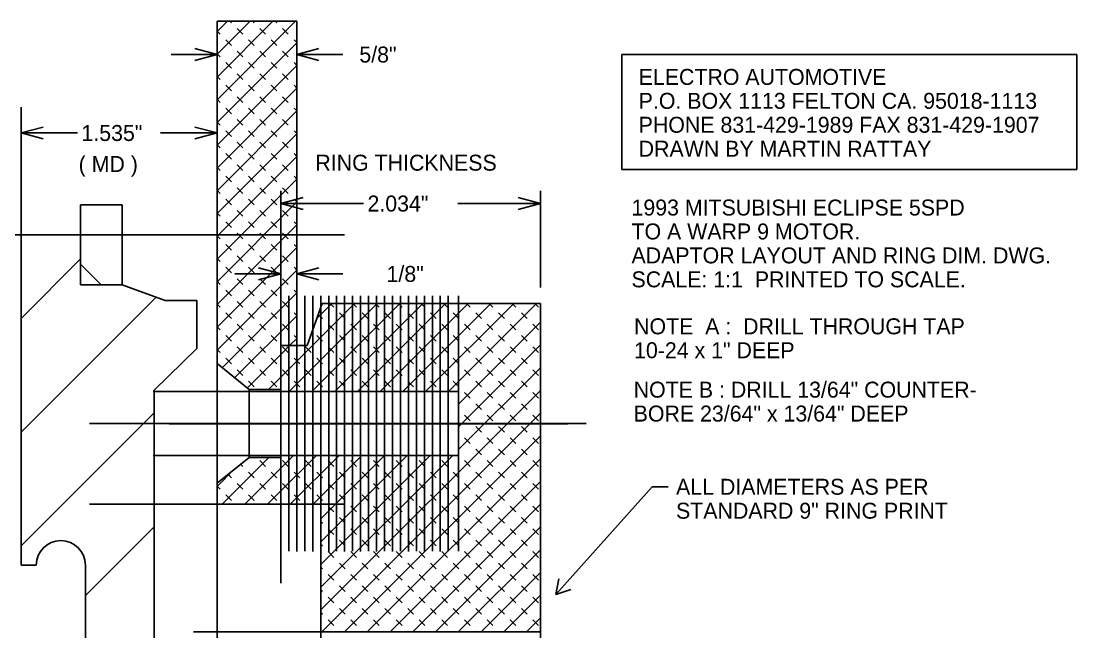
# Model space of a CAD drawing. Extents: x -8.4 to 8.6, y -6.3 to 6.8.
# Drawn here: x 0 to 8.27, y 2 to 6.78 of the extents above; entities that cross this region are included whole.
import ezdxf

# ---------------------------------------------------------------- set-up
doc = ezdxf.new("R2010")
doc.units = 0
doc.header["$PDMODE"] = 2
doc.header["$PDSIZE"] = -2
doc.linetypes.add('GC___6', pattern=[0.5, 0.3, -0.075, 0.05, -0.075])
for name, color, linetype in [('DIMENSIONS', 7, 'CONTINUOUS'), ('FLYWHEEL', 7, 'CONTINUOUS'), ('LAYOUT_AND_RING_DIM', 7, 'CONTINUOUS'), ('NOTES', 7, 'CONTINUOUS'), ('PLATE', 7, 'CONTINUOUS'), ('RING', 7, 'CONTINUOUS'), ('WARP_9', 7, 'CONTINUOUS')]:
    doc.layers.add(name, color=color, linetype=linetype)
doc.styles.add('ENGINEER', font='ENGINEER.SHX', dxfattribs={"height": 0.2})

# ---------------------------------------------------------------- blocks, each defined once
blk = doc.blocks.new('*X7')
at = {"layer": 'PLATE', "color": 133, "linetype": 'CONTINUOUS'}
for p, q in [((1.535, 6.7025), (1.6165, 6.784)), ((1.535, 6.5243), (1.7947, 6.784)), ((1.535, 6.3462), (1.9728, 6.784)), ((1.535, 6.168), (2.151, 6.784)), ((1.6355, 6.784), (1.6483, 6.7713)), ((1.8137, 6.784), (1.8265, 6.7713)), ((1.9919, 6.784), (2.0046, 6.7713)), ((1.535, 6.7063), (1.5592, 6.6822)), ((1.6928, 6.7267), (1.7374, 6.6822)), ((1.871, 6.7267), (1.9156, 6.6822)), ((2.0492, 6.7267), (2.0937, 6.6822)), ((1.6037, 6.6376), (1.6483, 6.5931)), ((1.7819, 6.6376), (1.8265, 6.5931)), ((1.9601, 6.6376), (2.0046, 6.5931)), ((2.1383, 6.6376), (2.16, 6.6159)), ((1.535, 5.9898), (2.16, 6.6148)), ((1.6928, 6.5485), (1.7374, 6.504)), ((1.871, 6.5485), (1.9156, 6.504)), ((2.0492, 6.5485), (2.0937, 6.504)), ((1.535, 6.5281), (1.5592, 6.504)), ((1.6037, 6.4594), (1.6483, 6.4149)), ((1.7819, 6.4594), (1.8265, 6.4149)), ((1.9601, 6.4594), (2.0046, 6.4149)), ((2.1383, 6.4594), (2.16, 6.4377)), ((1.535, 5.8116), (2.16, 6.4366)), ((1.6928, 6.3703), (1.7374, 6.3258)), ((1.871, 6.3703), (1.9156, 6.3258)), ((2.0492, 6.3703), (2.0937, 6.3258)), ((1.535, 6.3499), (1.5592, 6.3258)), ((1.535, 5.6334), (2.16, 6.2584)), ((1.6037, 6.2812), (1.6483, 6.2367)), ((1.7819, 6.2812), (1.8265, 6.2367)), ((1.9601, 6.2812), (2.0046, 6.2367)), ((2.1383, 6.2812), (2.16, 6.2595)), ((1.535, 6.1718), (1.5592, 6.1476)), ((1.6928, 6.1921), (1.7374, 6.1476)), ((1.871, 6.1921), (1.9156, 6.1476)), ((2.0492, 6.1921), (2.0937, 6.1476)), ((1.535, 5.4552), (2.16, 6.0802)), ((1.6037, 6.103), (1.6483, 6.0585)), ((1.7819, 6.103), (1.8265, 6.0585)), ((1.9601, 6.103), (2.0046, 6.0585)), ((2.1383, 6.103), (2.16, 6.0813)), ((1.535, 5.9936), (1.5592, 5.9694)), ((1.6928, 6.0139), (1.7374, 5.9694)), ((1.871, 6.0139), (1.9156, 5.9694)), ((2.0492, 6.0139), (2.0937, 5.9694)), ((1.535, 5.277), (2.16, 5.902)), ((1.6037, 5.9248), (1.6483, 5.8803)), ((1.7819, 5.9248), (1.8265, 5.8803)), ((1.9601, 5.9248), (2.0046, 5.8803)), ((2.1383, 5.9248), (2.16, 5.9031)), ((1.535, 5.8154), (1.5592, 5.7912)), ((1.6928, 5.8358), (1.7374, 5.7912)), ((1.871, 5.8358), (1.9156, 5.7912)), ((2.0492, 5.8358), (2.0937, 5.7912)), ((1.535, 5.0988), (2.16, 5.7238)), ((1.6037, 5.7467), (1.6483, 5.7021)), ((1.7819, 5.7467), (1.8265, 5.7021)), ((1.9601, 5.7467), (2.0046, 5.7021)), ((2.1383, 5.7467), (2.16, 5.7249)), ((1.535, 5.6372), (1.5592, 5.613)), ((1.6928, 5.6576), (1.7374, 5.613)), ((1.871, 5.6576), (1.9156, 5.613)), ((2.0492, 5.6576), (2.0937, 5.613)), ((1.535, 4.9206), (2.16, 5.5456)), ((1.6037, 5.5685), (1.6483, 5.5239)), ((1.7819, 5.5685), (1.8265, 5.5239)), ((1.9601, 5.5685), (2.0046, 5.5239)), ((2.1383, 5.5685), (2.16, 5.5468)), ((1.6928, 5.4794), (1.7374, 5.4348)), ((1.871, 5.4794), (1.9156, 5.4348)), ((2.0492, 5.4794), (2.0937, 5.4348)), ((1.535, 5.459), (1.5592, 5.4348)), ((1.6037, 5.3903), (1.6483, 5.3457)), ((1.7819, 5.3903), (1.8265, 5.3457)), ((1.9601, 5.3903), (2.0046, 5.3457)), ((2.1383, 5.3903), (2.16, 5.3686)), ((1.535, 4.7424), (2.16, 5.3674)), ((1.6928, 5.3012), (1.7374, 5.2566)), ((1.871, 5.3012), (1.9156, 5.2566)), ((2.0492, 5.3012), (2.0937, 5.2566)), ((1.535, 5.2808), (1.5592, 5.2566)), ((1.6037, 5.2121), (1.6483, 5.1675)), ((1.7819, 5.2121), (1.8265, 5.1675)), ((1.9601, 5.2121), (2.0046, 5.1675)), ((2.1383, 5.2121), (2.16, 5.1904)), ((1.535, 4.5642), (2.16, 5.1892)), ((1.535, 5.1026), (1.5592, 5.0784)), ((1.6928, 5.123), (1.7374, 5.0784)), ((1.871, 5.123), (1.9156, 5.0784)), ((2.0492, 5.123), (2.0937, 5.0784)), ((1.535, 4.3861), (2.16, 5.0111)), ((1.6037, 5.0339), (1.6483, 4.9893)), ((1.7819, 5.0339), (1.8265, 4.9893)), ((1.9601, 5.0339), (2.0046, 4.9893)), ((2.1383, 5.0339), (2.16, 5.0122)), ((1.535, 4.9244), (1.5592, 4.9003)), ((1.6928, 4.9448), (1.7374, 4.9003)), ((1.871, 4.9448), (1.9156, 4.9003)), ((2.0492, 4.9448), (2.0937, 4.9003)), ((1.535, 4.2079), (2.16, 4.8329)), ((1.6037, 4.8557), (1.6483, 4.8112)), ((1.7819, 4.8557), (1.8265, 4.8112)), ((1.9601, 4.8557), (2.0046, 4.8112)), ((2.1383, 4.8557), (2.16, 4.834)), ((1.535, 4.7462), (1.5592, 4.7221)), ((1.6928, 4.7666), (1.7374, 4.7221)), ((1.871, 4.7666), (1.9156, 4.7221)), ((2.0492, 4.7666), (2.0937, 4.7221)), ((1.5745, 4.0691), (2.16, 4.6547)), ((1.6037, 4.6775), (1.6483, 4.633)), ((1.7819, 4.6775), (1.8265, 4.633)), ((1.9601, 4.6775), (2.0046, 4.633)), ((2.1383, 4.6775), (2.16, 4.6558)), ((1.535, 4.568), (1.5592, 4.5439)), ((1.6928, 4.5884), (1.7374, 4.5439)), ((1.871, 4.5884), (1.9156, 4.5439)), ((2.0492, 4.5884), (2.0937, 4.5439)), ((1.6037, 4.4993), (1.6483, 4.4548)), ((1.673, 3.9895), (2.16, 4.4765)), ((1.7819, 4.4993), (1.8265, 4.4548)), ((1.9601, 4.4993), (2.0046, 4.4548)), ((2.1383, 4.4993), (2.16, 4.4776)), ((1.535, 4.3898), (1.5592, 4.3657)), ((1.6928, 4.4102), (1.7374, 4.3657)), ((1.871, 4.4102), (1.9156, 4.3657)), ((2.0492, 4.4102), (2.0937, 4.3657)), ((1.6037, 4.3211), (1.6483, 4.2766)), ((1.7819, 4.3211), (1.8265, 4.2766)), ((1.9601, 4.3211), (2.0046, 4.2766)), ((2.1383, 4.3211), (2.16, 4.2994)), ((1.6928, 4.232), (1.7374, 4.1875)), ((1.871, 4.232), (1.9156, 4.1875)), ((2.1042, 4.2425), (2.16, 4.2983)), ((1.535, 4.2117), (1.5592, 4.1875)), ((1.6037, 4.1429), (1.6483, 4.0984)), ((1.7715, 3.9098), (2.035, 4.1733)), ((1.7819, 4.1429), (1.8265, 4.0984)), ((1.9601, 4.1429), (2.0046, 4.0984)), ((1.6928, 4.0538), (1.7374, 4.0093)), ((1.871, 4.0538), (1.9156, 4.0093)), ((1.938, 3.8981), (2.035, 3.9951)), ((1.7819, 3.9647), (1.8265, 3.9202)), ((1.9601, 3.9647), (2.0046, 3.9202))]:
    blk.add_line(p, q, dxfattribs=at)
blk = doc.blocks.new('*X8')
at = {"layer": 'PLATE', "color": 133, "linetype": 'CONTINUOUS'}
for p, q in [((1.5745, 3), (1.9414, 3.3669)), ((1.7202, 3.3137), (1.7374, 3.2965)), ((1.8452, 3.3669), (1.8452, 3.3669)), ((1.871, 3.3411), (1.9156, 3.2965)), ((2.0234, 3.3669), (2.0234, 3.3669)), ((1.535, 3.1387), (1.667, 3.2707)), ((1.6216, 3.2341), (1.6483, 3.2074)), ((1.7527, 3), (2.035, 3.2823)), ((1.7819, 3.252), (1.8265, 3.2074)), ((1.9601, 3.252), (2.0046, 3.2074)), ((1.6928, 3.1629), (1.7374, 3.1183)), ((1.871, 3.1629), (1.9156, 3.1183)), ((1.535, 3.1425), (1.5592, 3.1183)), ((1.6037, 3.0738), (1.6483, 3.0292)), ((1.7819, 3.0738), (1.8265, 3.0292)), ((1.9309, 3), (2.035, 3.1041)), ((1.9601, 3.0738), (2.0046, 3.0292))]:
    blk.add_line(p, q, dxfattribs=at)
blk = doc.blocks.new('*X11')
at = {"layer": 'FLYWHEEL', "color": 213, "linetype": 'CONTINUOUS'}
blk.add_line((0.6267, 4.719), (0.466, 4.8797), dxfattribs=at)
blk = doc.blocks.new('*X12')
at = {"layer": 'FLYWHEEL', "color": 213, "linetype": 'CONTINUOUS'}
for p, q in [((0, 4.4548), (0.466, 4.9208)), ((0, 3.5638), (1.0579, 4.6217)), ((0, 2.6729), (1.042, 3.7149)), ((0.504, 2.2859), (1.042, 2.8239)), ((0.504, 1.395), (1.042, 1.933))]:
    blk.add_line(p, q, dxfattribs=at)
blk = doc.blocks.new('*X14')
at = {"layer": 'RING', "color": 8, "linetype": 'CONTINUOUS'}
for p, q in [((2.0347, 3.9948), (2.6124, 4.5725)), ((2.1006, 3.8825), (2.7906, 4.5725)), ((2.2788, 3.8825), (2.9688, 4.5725)), ((2.3177, 4.4559), (2.4342, 4.5725)), ((2.4215, 4.5725), (2.4501, 4.5439)), ((2.457, 3.8825), (3.147, 4.5725)), ((2.5997, 4.5725), (2.6283, 4.5439)), ((2.6352, 3.8825), (3.3252, 4.5725)), ((2.7779, 4.5725), (2.8065, 4.5439)), ((2.8134, 3.8825), (3.5034, 4.5725)), ((2.956, 4.5725), (2.9847, 4.5439)), ((2.9916, 3.8825), (3.6816, 4.5725)), ((3.1342, 4.5725), (3.1629, 4.5439)), ((3.1698, 3.8825), (3.8598, 4.5725)), ((3.3124, 4.5725), (3.3411, 4.5439)), ((3.3479, 3.8825), (4.0379, 4.5725)), ((3.4906, 4.5725), (3.5193, 4.5439)), ((3.6688, 4.5725), (3.6975, 4.5439)), ((3.847, 4.5725), (3.8757, 4.5439)), ((4.0252, 4.5725), (4.0538, 4.5439)), ((2.3288, 4.487), (2.361, 4.4548)), ((2.4947, 4.4993), (2.5392, 4.4548)), ((2.6729, 4.4993), (2.7174, 4.4548)), ((2.8511, 4.4993), (2.8956, 4.4548)), ((3.0292, 4.4993), (3.0738, 4.4548)), ((3.2074, 4.4993), (3.252, 4.4548)), ((3.3856, 4.4993), (3.4302, 4.4548)), ((3.5638, 4.4993), (3.6084, 4.4548)), ((3.742, 4.4993), (3.7866, 4.4548)), ((3.9202, 4.4993), (3.9647, 4.4548)), ((2.4056, 4.4102), (2.4501, 4.3657)), ((2.5838, 4.4102), (2.6283, 4.3657)), ((2.762, 4.4102), (2.8065, 4.3657)), ((2.9401, 4.4102), (2.9847, 4.3657)), ((3.1183, 4.4102), (3.1629, 4.3657)), ((3.2965, 4.4102), (3.3411, 4.3657)), ((3.4283, 3.7847), (4.0692, 4.4256)), ((3.4747, 4.4102), (3.5193, 4.3657)), ((3.6529, 4.4102), (3.6975, 4.3657)), ((3.8311, 4.4102), (3.8757, 4.3657)), ((4.0093, 4.4102), (4.0538, 4.3657)), ((2.2817, 4.3559), (2.2817, 4.3559)), ((2.3165, 4.3211), (2.361, 4.2766)), ((2.4947, 4.3211), (2.5392, 4.2766)), ((2.6729, 4.3211), (2.7174, 4.2766)), ((2.8511, 4.3211), (2.8956, 4.2766)), ((3.0292, 4.3211), (3.0738, 4.2766)), ((3.2074, 4.3211), (3.252, 4.2766)), ((3.3856, 4.3211), (3.4302, 4.2766)), ((3.5638, 4.3211), (3.6084, 4.2766)), ((3.742, 4.3211), (3.7866, 4.2766)), ((3.9202, 4.3211), (3.9647, 4.2766)), ((2.0349, 4.1732), (2.1042, 4.2425)), ((2.0387, 4.2425), (2.0387, 4.2425)), ((2.0492, 4.232), (2.0937, 4.1875)), ((2.2169, 4.2425), (2.2169, 4.2425)), ((2.2274, 4.232), (2.2719, 4.1875)), ((2.4056, 4.232), (2.4501, 4.1875)), ((2.5838, 4.232), (2.6283, 4.1875)), ((2.762, 4.232), (2.8065, 4.1875)), ((2.9401, 4.232), (2.9847, 4.1875)), ((3.1183, 4.232), (3.1629, 4.1875)), ((3.2965, 4.232), (3.3411, 4.1875)), ((3.4282, 3.6064), (4.0692, 4.2474)), ((3.4747, 4.232), (3.5193, 4.1875)), ((3.6529, 4.232), (3.6975, 4.1875)), ((3.8311, 4.232), (3.8757, 4.1875)), ((4.0093, 4.232), (4.0538, 4.1875)), ((2.1383, 4.1429), (2.1828, 4.0984)), ((2.3165, 4.1429), (2.361, 4.0984)), ((2.4947, 4.1429), (2.5392, 4.0984)), ((2.6729, 4.1429), (2.7174, 4.0984)), ((2.8511, 4.1429), (2.8956, 4.0984)), ((3.0292, 4.1429), (3.0738, 4.0984)), ((3.2074, 4.1429), (3.252, 4.0984)), ((3.3856, 4.1429), (3.4302, 4.0984)), ((3.5638, 4.1429), (3.6084, 4.0984)), ((3.742, 4.1429), (3.7866, 4.0984)), ((3.9202, 4.1429), (3.9647, 4.0984)), ((2.0348, 4.0682), (2.0348, 4.0682)), ((2.0492, 4.0538), (2.0937, 4.0093)), ((2.2274, 4.0538), (2.2719, 4.0093)), ((2.4056, 4.0538), (2.4501, 4.0093)), ((2.5838, 4.0538), (2.6283, 4.0093)), ((2.762, 4.0538), (2.8065, 4.0093)), ((2.9401, 4.0538), (2.9847, 4.0093)), ((3.1183, 4.0538), (3.1629, 4.0093)), ((3.2965, 4.0538), (3.3411, 4.0093)), ((3.4281, 3.4281), (4.0692, 4.0692)), ((3.4747, 4.0538), (3.5193, 4.0093)), ((3.6529, 4.0538), (3.6975, 4.0093)), ((3.8311, 4.0538), (3.8757, 4.0093)), ((4.0093, 4.0538), (4.0538, 4.0093)), ((2.0346, 3.8903), (2.0346, 3.8903)), ((2.1383, 3.9647), (2.1828, 3.9202)), ((2.3165, 3.9647), (2.361, 3.9202)), ((2.3496, 2.1714), (4.0692, 3.891)), ((2.4947, 3.9647), (2.5392, 3.9202)), ((2.6729, 3.9647), (2.7174, 3.9202)), ((2.8511, 3.9647), (2.8956, 3.9202)), ((3.0292, 3.9647), (3.0738, 3.9202)), ((3.2074, 3.9647), (3.252, 3.9202)), ((3.3856, 3.9647), (3.4302, 3.9202)), ((3.5638, 3.9647), (3.6084, 3.9202)), ((3.742, 3.9647), (3.7866, 3.9202)), ((3.9202, 3.9647), (3.9647, 3.9202)), ((3.4747, 3.8757), (3.5193, 3.8311)), ((3.6529, 3.8757), (3.6975, 3.8311)), ((3.8311, 3.8757), (3.8757, 3.8311)), ((4.0093, 3.8757), (4.0538, 3.8311)), ((3.4283, 3.7439), (3.4302, 3.742)), ((3.5638, 3.7866), (3.6084, 3.742)), ((3.742, 3.7866), (3.7866, 3.742)), ((3.9202, 3.7866), (3.9647, 3.742)), ((2.3564, 2), (4.0692, 3.7128)), ((3.4747, 3.6975), (3.5193, 3.6529)), ((3.6529, 3.6975), (3.6975, 3.6529)), ((3.8311, 3.6975), (3.8757, 3.6529)), ((4.0093, 3.6975), (4.0538, 3.6529)), ((3.4282, 3.5658), (3.4302, 3.5638)), ((3.5638, 3.6084), (3.6084, 3.5638)), ((3.742, 3.6084), (3.7866, 3.5638)), ((3.9202, 3.6084), (3.9647, 3.5638)), ((2.5346, 2), (4.0692, 3.5346)), ((3.4747, 3.5193), (3.5193, 3.4747)), ((3.6529, 3.5193), (3.6975, 3.4747)), ((3.8311, 3.5193), (3.8757, 3.4747)), ((4.0093, 3.5193), (4.0538, 3.4747)), ((3.5638, 3.4302), (3.6084, 3.3856)), ((3.742, 3.4302), (3.7866, 3.3856)), ((3.9202, 3.4302), (3.9647, 3.3856)), ((2.0345, 3.3558), (2.0345, 3.3558)), ((2.0346, 3.2819), (2.1352, 3.3825)), ((2.0349, 3.104), (2.3134, 3.3825)), ((2.0492, 3.3411), (2.0937, 3.2965)), ((2.109, 3), (2.4916, 3.3825)), ((2.1859, 3.3825), (2.1859, 3.3825)), ((2.2274, 3.3411), (2.2719, 3.2965)), ((2.2872, 3), (2.6698, 3.3825)), ((2.3496, 2.8842), (2.8479, 3.3825)), ((2.3496, 2.706), (3.0261, 3.3825)), ((2.3496, 2.5278), (3.2043, 3.3825)), ((2.3496, 2.3496), (3.3825, 3.3825)), ((2.3641, 3.3825), (2.3641, 3.3825)), ((2.4056, 3.3411), (2.4501, 3.2965)), ((2.5423, 3.3825), (2.5423, 3.3825)), ((2.5838, 3.3411), (2.6283, 3.2965)), ((2.7128, 2), (4.0692, 3.3564)), ((2.7205, 3.3825), (2.7205, 3.3825)), ((2.762, 3.3411), (2.8065, 3.2965)), ((2.8987, 3.3825), (2.8987, 3.3825)), ((2.9401, 3.3411), (2.9847, 3.2965)), ((3.0769, 3.3825), (3.0769, 3.3825)), ((3.1183, 3.3411), (3.1629, 3.2965)), ((3.2551, 3.3825), (3.2551, 3.3825)), ((3.2965, 3.3411), (3.3411, 3.2965)), ((3.4281, 3.3877), (3.4302, 3.3856)), ((3.4747, 3.3411), (3.5193, 3.2965)), ((3.6529, 3.3411), (3.6975, 3.2965)), ((3.8311, 3.3411), (3.8757, 3.2965)), ((4.0093, 3.3411), (4.0538, 3.2965)), ((2.1383, 3.252), (2.1828, 3.2074)), ((2.3165, 3.252), (2.361, 3.2074)), ((2.4947, 3.252), (2.5392, 3.2074)), ((2.6729, 3.252), (2.7174, 3.2074)), ((2.8511, 3.252), (2.8956, 3.2074)), ((3.0292, 3.252), (3.0738, 3.2074)), ((3.2074, 3.252), (3.252, 3.2074)), ((3.3856, 3.252), (3.4302, 3.2074)), ((3.5638, 3.252), (3.6084, 3.2074)), ((3.742, 3.252), (3.7866, 3.2074)), ((3.9202, 3.252), (3.9647, 3.2074)), ((2.0348, 3.1773), (2.0348, 3.1773)), ((2.0492, 3.1629), (2.0937, 3.1183)), ((2.2274, 3.1629), (2.2719, 3.1183)), ((2.4056, 3.1629), (2.4501, 3.1183)), ((2.5838, 3.1629), (2.6283, 3.1183)), ((2.762, 3.1629), (2.8065, 3.1183)), ((2.891, 2), (4.0692, 3.1782)), ((2.9401, 3.1629), (2.9847, 3.1183)), ((3.1183, 3.1629), (3.1629, 3.1183)), ((3.2965, 3.1629), (3.3411, 3.1183)), ((3.4747, 3.1629), (3.5193, 3.1183)), ((3.6529, 3.1629), (3.6975, 3.1183)), ((3.8311, 3.1629), (3.8757, 3.1183)), ((4.0093, 3.1629), (4.0538, 3.1183)), ((2.1383, 3.0738), (2.1828, 3.0292)), ((2.3165, 3.0738), (2.361, 3.0292)), ((2.4947, 3.0738), (2.5392, 3.0292)), ((2.6729, 3.0738), (2.7174, 3.0292)), ((2.8511, 3.0738), (2.8956, 3.0292)), ((3.0292, 3.0738), (3.0738, 3.0292)), ((3.2074, 3.0738), (3.252, 3.0292)), ((3.3856, 3.0738), (3.4302, 3.0292)), ((3.5638, 3.0738), (3.6084, 3.0292)), ((3.742, 3.0738), (3.7866, 3.0292)), ((3.9202, 3.0738), (3.9647, 3.0292)), ((2.4056, 2.9847), (2.4501, 2.9401)), ((2.5838, 2.9847), (2.6283, 2.9401)), ((2.762, 2.9847), (2.8065, 2.9401)), ((2.9401, 2.9847), (2.9847, 2.9401)), ((3.0691, 2), (4.0692, 3)), ((3.1183, 2.9847), (3.1629, 2.9401)), ((3.2965, 2.9847), (3.3411, 2.9401)), ((3.4747, 2.9847), (3.5193, 2.9401)), ((3.6529, 2.9847), (3.6975, 2.9401)), ((3.8311, 2.9847), (3.8757, 2.9401)), ((4.0093, 2.9847), (4.0538, 2.9401)), ((2.4947, 2.8956), (2.5392, 2.8511)), ((2.6729, 2.8956), (2.7174, 2.8511)), ((2.8511, 2.8956), (2.8956, 2.8511)), ((3.0292, 2.8956), (3.0738, 2.8511)), ((3.2074, 2.8956), (3.252, 2.8511)), ((3.3856, 2.8956), (3.4302, 2.8511)), ((3.5638, 2.8956), (3.6084, 2.8511)), ((3.742, 2.8956), (3.7866, 2.8511)), ((3.9202, 2.8956), (3.9647, 2.8511)), ((2.3496, 2.8625), (2.361, 2.8511)), ((3.2473, 2), (4.0692, 2.8218)), ((2.4056, 2.8065), (2.4501, 2.762)), ((2.5838, 2.8065), (2.6283, 2.762)), ((2.762, 2.8065), (2.8065, 2.762)), ((2.9401, 2.8065), (2.9847, 2.762)), ((3.1183, 2.8065), (3.1629, 2.762)), ((3.2965, 2.8065), (3.3411, 2.762)), ((3.4747, 2.8065), (3.5193, 2.762)), ((3.6529, 2.8065), (3.6975, 2.762)), ((3.8311, 2.8065), (3.8757, 2.762)), ((4.0093, 2.8065), (4.0538, 2.762)), ((2.3496, 2.6843), (2.361, 2.6729)), ((2.4947, 2.7174), (2.5392, 2.6729)), ((2.6729, 2.7174), (2.7174, 2.6729)), ((2.8511, 2.7174), (2.8956, 2.6729)), ((3.0292, 2.7174), (3.0738, 2.6729)), ((3.2074, 2.7174), (3.252, 2.6729)), ((3.3856, 2.7174), (3.4302, 2.6729)), ((3.5638, 2.7174), (3.6084, 2.6729)), ((3.742, 2.7174), (3.7866, 2.6729)), ((3.9202, 2.7174), (3.9647, 2.6729)), ((2.4056, 2.6283), (2.4501, 2.5838)), ((2.5838, 2.6283), (2.6283, 2.5838)), ((2.762, 2.6283), (2.8065, 2.5838)), ((2.9401, 2.6283), (2.9847, 2.5838)), ((3.1183, 2.6283), (3.1629, 2.5838)), ((3.2965, 2.6283), (3.3411, 2.5838)), ((3.4255, 2), (4.0692, 2.6436)), ((3.4747, 2.6283), (3.5193, 2.5838)), ((3.6529, 2.6283), (3.6975, 2.5838)), ((3.8311, 2.6283), (3.8757, 2.5838)), ((4.0093, 2.6283), (4.0538, 2.5838)), ((2.3496, 2.5061), (2.361, 2.4947)), ((2.4947, 2.5392), (2.5392, 2.4947)), ((2.6729, 2.5392), (2.7174, 2.4947)), ((2.8511, 2.5392), (2.8956, 2.4947)), ((3.0292, 2.5392), (3.0738, 2.4947)), ((3.2074, 2.5392), (3.252, 2.4947)), ((3.3856, 2.5392), (3.4302, 2.4947)), ((3.5638, 2.5392), (3.6084, 2.4947)), ((3.742, 2.5392), (3.7866, 2.4947)), ((3.9202, 2.5392), (3.9647, 2.4947)), ((2.4056, 2.4501), (2.4501, 2.4056)), ((2.5838, 2.4501), (2.6283, 2.4056)), ((2.762, 2.4501), (2.8065, 2.4056)), ((2.9401, 2.4501), (2.9847, 2.4056)), ((3.1183, 2.4501), (3.1629, 2.4056)), ((3.2965, 2.4501), (3.3411, 2.4056)), ((3.4747, 2.4501), (3.5193, 2.4056)), ((3.6037, 2), (4.0692, 2.4655)), ((3.6529, 2.4501), (3.6975, 2.4056)), ((3.8311, 2.4501), (3.8757, 2.4056)), ((4.0093, 2.4501), (4.0538, 2.4056)), ((2.3496, 2.3279), (2.361, 2.3165)), ((2.4947, 2.361), (2.5392, 2.3165)), ((2.6729, 2.361), (2.7174, 2.3165)), ((2.8511, 2.361), (2.8956, 2.3165)), ((3.0292, 2.361), (3.0738, 2.3165)), ((3.2074, 2.361), (3.252, 2.3165)), ((3.3856, 2.361), (3.4302, 2.3165)), ((3.5638, 2.361), (3.6084, 2.3165)), ((3.742, 2.361), (3.7866, 2.3165)), ((3.9202, 2.361), (3.9647, 2.3165)), ((2.4056, 2.2719), (2.4501, 2.2274)), ((2.5838, 2.2719), (2.6283, 2.2274)), ((2.762, 2.2719), (2.8065, 2.2274)), ((2.9401, 2.2719), (2.9847, 2.2274)), ((3.1183, 2.2719), (3.1629, 2.2274)), ((3.2965, 2.2719), (3.3411, 2.2274)), ((3.4747, 2.2719), (3.5193, 2.2274)), ((3.6529, 2.2719), (3.6975, 2.2274)), ((3.7819, 2), (4.0692, 2.2873)), ((3.8311, 2.2719), (3.8757, 2.2274)), ((4.0093, 2.2719), (4.0538, 2.2274)), ((2.4947, 2.1828), (2.5392, 2.1383)), ((2.6729, 2.1828), (2.7174, 2.1383)), ((2.8511, 2.1828), (2.8956, 2.1383)), ((3.0292, 2.1828), (3.0738, 2.1383)), ((3.2074, 2.1828), (3.252, 2.1383)), ((3.3856, 2.1828), (3.4302, 2.1383)), ((3.5638, 2.1828), (3.6084, 2.1383)), ((3.742, 2.1828), (3.7866, 2.1383)), ((3.9202, 2.1828), (3.9647, 2.1383)), ((2.3496, 2.1497), (2.361, 2.1383)), ((2.4056, 2.0937), (2.4501, 2.0492)), ((2.5838, 2.0937), (2.6283, 2.0492)), ((2.762, 2.0937), (2.8065, 2.0492)), ((2.9401, 2.0937), (2.9847, 2.0492)), ((3.1183, 2.0937), (3.1629, 2.0492)), ((3.2965, 2.0937), (3.3411, 2.0492)), ((3.4747, 2.0937), (3.5193, 2.0492)), ((3.6529, 2.0937), (3.6975, 2.0492)), ((3.8311, 2.0937), (3.8757, 2.0492)), ((3.9601, 2), (4.0692, 2.1091)), ((4.0093, 2.0937), (4.0538, 2.0492)), ((2.4947, 2.0046), (2.4993, 2)), ((2.6729, 2.0046), (2.6775, 2)), ((2.8511, 2.0046), (2.8557, 2)), ((3.0292, 2.0046), (3.0339, 2)), ((3.2074, 2.0046), (3.2121, 2)), ((3.3856, 2.0046), (3.3903, 2)), ((3.5638, 2.0046), (3.5685, 2)), ((3.742, 2.0046), (3.7467, 2)), ((3.9202, 2.0046), (3.9248, 2))]:
    blk.add_line(p, q, dxfattribs=at)

msp = doc.modelspace()

# ---------------------------------------------------------------- linework, layer by layer
at = {"layer": 'DIMENSIONS', "color": 93, "linetype": 'CONTINUOUS'}
for p in [(0, 5.111), (1.535, 5.111)]:
    msp.add_point(p, dxfattribs=at)
at = {"layer": 'FLYWHEEL', "color": 213, "linetype": 'CONTINUOUS'}
for p, q in [((0.793, 5.345), (0.466, 5.345)), ((0.466, 4.719), (0.466, 5.345)), ((0.793, 4.719), (0.793, 5.345)), ((0, 5.111), (0.466, 5.111)), ((0, 2.522), (0, 5.111)), ((0.793, 4.719), (0.466, 4.719)), ((1.128, 4.596), (0.793, 4.719)), ((1.128, 4.596), (1.378, 4.596)), ((1.378, 4.22), (1.378, 4.596)), ((1.378, 4.22), (1.042, 3.8925)), ((1.042, 1.4173), (1.042, 3.8925)), ((0, 2.522), (0.118, 2.522)), ((0.504, -2.522), (0.504, 2.522))]:
    msp.add_line(p, q, dxfattribs=at)
msp.add_arc((0.311, 2.522), 0.193, 0, 180, dxfattribs=at)
at = {"layer": 'LAYOUT_AND_RING_DIM', "color": 4, "linetype": 'CONTINUOUS'}
for p, q in [((1.535, 6.659), (1.535, 6.4228)), ((2.16, 6.659), (2.16, 6.4228)), ((1.535, 6.5228), (1.3611, 6.5693)), ((2.16, 6.5228), (2.3339, 6.5693)), ((1.535, 6.5228), (1.175, 6.5228)), ((1.535, 6.5228), (1.3611, 6.4762)), ((2.16, 6.5228), (2.3339, 6.4762)), ((2.16, 6.5228), (2.52, 6.5228)), ((4.7064, 6.522), (8.2728, 6.522)), ((4.7064, 5.622), (4.7064, 6.522)), ((8.2728, 6.522), (8.2728, 5.622)), ((0, 5.236), (0, 6.008)), ((1.535, 5.236), (1.535, 6.008)), ((0, 5.908), (0.1739, 5.9546)), ((0, 5.908), (0.1739, 5.8615)), ((0, 5.908), (0.4415, 5.908)), ((1.0934, 5.908), (1.535, 5.908)), ((1.535, 5.908), (1.3611, 5.9546)), ((1.535, 5.908), (1.3611, 5.8615)), ((4.7064, 5.622), (8.2728, 5.622)), ((2.035, 4.3675), (2.035, 5.4555)), ((2.035, 5.3555), (2.2089, 5.4021)), ((4.0692, 5.3555), (3.8953, 5.4021)), ((4.0692, 4.6975), (4.0692, 5.4555)), ((2.035, 5.3555), (2.2089, 5.3089)), ((2.035, 5.3555), (2.6828, 5.3555)), ((3.4213, 5.3555), (4.0692, 5.3555)), ((4.0692, 5.3555), (3.8953, 5.3089)), ((2.035, 4.3675), (2.035, 4.9042)), ((2.16, 4.3675), (2.16, 4.9042)), ((2.035, 4.8042), (1.675, 4.8042)), ((2.035, 4.8042), (1.8611, 4.8508)), ((2.035, 4.8042), (1.8611, 4.7577)), ((2.16, 4.8042), (2.3339, 4.8508)), ((2.16, 4.8042), (2.3339, 4.7577)), ((2.16, 4.8042), (2.52, 4.8042))]:
    msp.add_line(p, q, dxfattribs=at)
at = {"layer": 'LAYOUT_AND_RING_DIM', "color": 93, "linetype": 'CONTINUOUS'}
for p, q in [((4.189, 2.2927), (4.9439, 3.1366)), ((4.9439, 3.1366), (5.0689, 3.1366)), ((4.189, 2.2927), (4.2146, 2.4151)), ((4.189, 2.2927), (4.3078, 2.3317))]:
    msp.add_line(p, q, dxfattribs=at)
at = {"layer": 'PLATE', "color": 133, "linetype": 'CONTINUOUS'}
for p, q in [((1.535, 6.784), (2.16, 6.784)), ((1.535, 6.784), (1.535, 1.4163)), ((2.16, 6.784), (2.16, 4.2425)), ((2.16, 4.2425), (2.035, 4.2425)), ((2.035, 4.2425), (2.035, 3)), ((1.535, 4.101), (1.535, 3.164)), ((1.535, 4.101), (1.786, 3.8981)), ((1.786, 3.3669), (1.786, 3.8981)), ((2.035, 3.8981), (1.786, 3.8981)), ((2.035, 3.3669), (2.035, 3.8981)), ((1.786, 3.3669), (1.535, 3.164)), ((2.035, 3.3669), (1.786, 3.3669)), ((1.535, 3), (2.035, 3))]:
    msp.add_line(p, q, dxfattribs=at)
for p in [(1.535, 3.6325), (1.535, 3)]:
    msp.add_point(p, dxfattribs=at)
at = {"layer": 'RING', "color": 8, "linetype": 'CONTINUOUS'}
for p, q in [((2.3595, 4.5725), (2.241, 4.2425)), ((4.0692, 4.5725), (2.3595, 4.5725)), ((4.0692, 4.5725), (4.0692, -4.5575)), ((2.035, 4.2425), (2.241, 4.2425)), ((2.035, 3), (2.035, 4.2425)), ((2.0346, 3.8825), (3.4283, 3.8825)), ((2.0975, 3.6319), (2.0975, 3.8825)), ((2.16, 3.6319), (2.16, 3.8429)), ((2.2225, 3.6319), (2.2225, 3.8825)), ((2.285, 3.6319), (2.285, 3.8429)), ((2.3475, 3.6319), (2.3475, 3.8825)), ((2.41, 3.6319), (2.41, 3.8429)), ((2.4724, 3.6319), (2.4724, 3.8825)), ((2.5349, 3.6319), (2.5349, 3.8429)), ((2.5974, 3.6319), (2.5974, 3.8825)), ((2.6599, 3.6319), (2.6599, 3.8429)), ((2.7224, 3.6319), (2.7224, 3.8825)), ((2.7849, 3.6319), (2.7849, 3.8429)), ((2.8474, 3.6319), (2.8474, 3.8825)), ((2.9099, 3.6319), (2.9099, 3.8429)), ((2.9724, 3.6319), (2.9724, 3.8825)), ((3.0349, 3.6319), (3.0349, 3.8429)), ((3.0974, 3.6319), (3.0974, 3.8825)), ((3.1599, 3.6319), (3.1599, 3.8429)), ((3.2223, 3.6319), (3.2223, 3.8825)), ((3.2848, 3.6319), (3.2848, 3.8429)), ((3.3473, 3.6319), (3.3473, 3.8825)), ((3.4283, 3.8825), (3.4283, 3.3825)), ((2.0975, 3.6319), (2.0975, 3.39)), ((2.16, 3.6308), (2.16, 3.4198)), ((2.2225, 3.6319), (2.2225, 3.39)), ((2.285, 3.6308), (2.285, 3.4198)), ((2.3475, 3.6319), (2.3475, 3.39)), ((2.41, 3.6308), (2.41, 3.4198)), ((2.4724, 3.6319), (2.4724, 3.39)), ((2.5349, 3.6308), (2.5349, 3.4198)), ((2.5974, 3.6319), (2.5974, 3.39)), ((2.6599, 3.6308), (2.6599, 3.4198)), ((2.7224, 3.6319), (2.7224, 3.39)), ((2.7849, 3.6308), (2.7849, 3.4198)), ((2.8474, 3.6319), (2.8474, 3.39)), ((2.9099, 3.6308), (2.9099, 3.4198)), ((2.9724, 3.6319), (2.9724, 3.39)), ((3.0349, 3.6308), (3.0349, 3.4198)), ((3.0974, 3.6319), (3.0974, 3.39)), ((3.1599, 3.6308), (3.1599, 3.4198)), ((3.2223, 3.6319), (3.2223, 3.39)), ((3.2848, 3.6308), (3.2848, 3.4198)), ((3.3473, 3.6319), (3.3473, 3.39)), ((2.0345, 3.3825), (3.4281, 3.3825)), ((2.035, 3), (2.3496, 3)), ((2.3496, 3), (2.3496, 1.125)), ((2.3496, 2), (4.0692, 2))]:
    msp.add_line(p, q, dxfattribs=at)
at = {"layer": 'RING', "color": 8, "linetype": 'GC___6'}
msp.add_line((3.4281, 3.6325), (1.5402, 3.6325), dxfattribs=at)
at = {"layer": 'RING', "color": 8, "linetype": 'CONTINUOUS'}
for p in [(2.0346, 3.8825), (2.035, 3.6325), (2.035, 3.6325), (2.035, 3.6325), (2.0975, 3.6319), (2.0975, 3.6319), (2.16, 3.6319), (2.16, 3.6308), (2.2225, 3.6319), (2.2225, 3.6319), (2.2225, 3.6319), (2.285, 3.6319), (2.285, 3.6319), (2.285, 3.6308), (2.3475, 3.6319), (2.3475, 3.6319), (2.3475, 3.6319), (2.41, 3.6319), (2.41, 3.6319), (2.41, 3.6308), (2.4724, 3.6319), (2.4724, 3.6319), (2.4724, 3.6319), (2.5349, 3.6319), (2.5349, 3.6319), (2.5349, 3.6308), (2.5974, 3.6319), (2.5974, 3.6319), (2.5974, 3.6319), (2.6599, 3.6319), (2.6599, 3.6319), (2.6599, 3.6308), (2.7224, 3.6319), (2.7224, 3.6319), (2.7224, 3.6319), (2.7849, 3.6319), (2.7849, 3.6319), (2.7849, 3.6308), (2.8474, 3.6319), (2.8474, 3.6319), (2.8474, 3.6319), (2.9099, 3.6319), (2.9099, 3.6319), (2.9099, 3.6308), (2.9724, 3.6319), (2.9724, 3.6319), (2.9724, 3.6319), (3.0349, 3.6319), (3.0349, 3.6319), (3.0349, 3.6308), (3.0974, 3.6319), (3.0974, 3.6319), (3.0974, 3.6319), (3.1599, 3.6319), (3.1599, 3.6319), (3.1599, 3.6308), (3.2223, 3.6319), (3.2223, 3.6319), (3.2223, 3.6319), (3.2848, 3.6319), (3.2848, 3.6319), (3.2848, 3.6308), (3.3473, 3.6319), (3.3473, 3.6319), (3.3473, 3.6319), (3.4281, 3.6325), (2.0345, 3.3825), (2.3496, 2)]:
    msp.add_point(p, dxfattribs=at)
at = {"layer": 'WARP_9', "color": 173, "linetype": 'CONTINUOUS'}
for p, q in [((4.0692, 0), (4.0692, 4.565)), ((4.0692, 4.565), (4.0692, 0))]:
    msp.add_line(p, q, dxfattribs=at)

# ---------------------------------------------------------------- block references
at = {"layer": 'FLYWHEEL', "color": 213, "linetype": 'CONTINUOUS'}
for name in ['*X12', '*X11']:
    msp.add_blockref(name, (0, 0), dxfattribs=at)
at = {"layer": 'PLATE', "color": 133, "linetype": 'CONTINUOUS'}
for name in ['*X7', '*X8']:
    msp.add_blockref(name, (0, 0), dxfattribs=at)
at = {"layer": 'RING', "color": 8, "linetype": 'CONTINUOUS'}
msp.add_blockref('*X14', (0, 0), dxfattribs=at)

# ---------------------------------------------------------------- texts
at = {"layer": 'LAYOUT_AND_RING_DIM', "color": 4, "linetype": 'CONTINUOUS', "style": 'ENGINEER'}
for s, p in [('5/8"', (2.6503, 6.4597)), ('ELECTRO AUTOMOTIVE', (4.8391, 6.2845)), ('P.O. BOX 1113 FELTON CA. 95018-1113', (4.8391, 6.097)), ('1.535"', (0.4727, 5.8452)), ('PHONE 831-429-1989 FAX 831-429-1907', (4.8391, 5.9095)), ('DRAWN BY MARTIN RATTAY', (4.8391, 5.722)), ('( MD )', (0.4509, 5.6021)), ('RING THICKNESS', (2.3058, 5.6126)), ('2.034"', (2.7141, 5.2927)), ('1993 MITSUBISHI ECLIPSE 5SPD', (4.7829, 5.2614)), ('TO A WARP 9 MOTOR.', (4.7829, 5.0739)), ('ADAPTOR LAYOUT AND RING DIM. DWG.', (4.7829, 4.8864)), ('1/8"', (2.8634, 4.7413)), ('SCALE: 1:1  PRINTED TO SCALE.', (4.7829, 4.6989))]:
    msp.add_text(s, height=0.125, dxfattribs=at).set_placement(p)
at = {"layer": 'LAYOUT_AND_RING_DIM', "color": 93, "linetype": 'CONTINUOUS', "style": 'ENGINEER'}
for s, p in [('ALL DIAMETERS AS PER', (5.1319, 3.0741)), ('STANDARD 9" RING PRINT', (5.1319, 2.8866))]:
    msp.add_text(s, height=0.125, dxfattribs=at).set_placement(p)
at = {"layer": 'NOTES', "color": 93, "linetype": 'CONTINUOUS', "style": 'ENGINEER'}
for s, p in [('NOTE  A :  DRILL THROUGH TAP', (4.803, 4.3309)), ('10-24 x 1" DEEP', (4.803, 4.1434)), ('NOTE B : DRILL 13/64" COUNTER-', (4.7999, 3.8349)), ('BORE 23/64" x 13/64" DEEP', (4.7999, 3.6474))]:
    msp.add_text(s, height=0.125, dxfattribs=at).set_placement(p)

doc.saveas('drawing.dxf')
